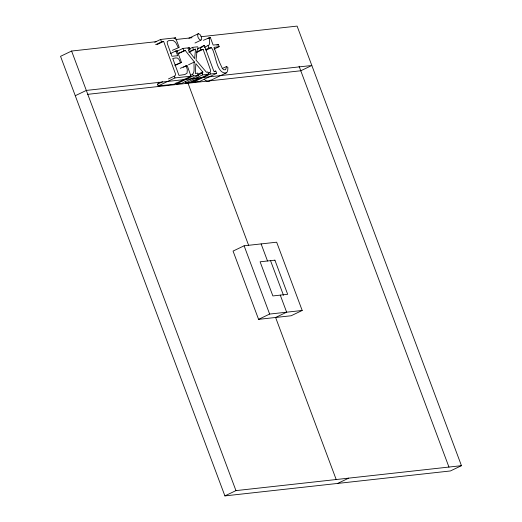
<?xml version="1.0" encoding="UTF-8"?>
<svg xmlns="http://www.w3.org/2000/svg" width="522" height="522" viewBox="0 0 522 522"><rect width="100%" height="100%" fill="white"/><g stroke="black" fill="none" stroke-linecap="round" stroke-linejoin="round"><path stroke-width="0.78" d="M158.714 82.182L158.296 83.82L157.461 84.166L158.14 85.98L174.126 84.218L190.967 76.16L187.144 65.42L180.234 68.343M177.937 53.479L185.212 50.412L194.38 61.987C192.99 66.04 196.337 73.87 190.478 75.305M222.228 68.539L226.62 66.438L225.595 69.759L223.599 69.72L222.352 68.402L219.651 62.627L213.994 47.339L219.162 46.654L218.359 44.514L213.152 45.088L210.275 37.388L203.365 40.311M189.068 51.711L193.46 49.61L195.515 49.153L194.654 58.581L188.905 50.973L188.886 49.89L189.949 49.368L189.336 47.724L182.954 48.429L177.095 51.228M204.219 79.168C205.511 81.067 208.683 82.411 210.262 80.107M209.381 80.975L226.222 72.923L227.109 72.049L227.703 70.34L227.912 67.553L226.62 66.438M204.383 47.404L209.185 44.885L209.668 43.013L209.224 37.506M198.464 33.662L197.936 33.976C197.107 36.246 198.504 39.528 200.879 40.207L201.707 39.143L201.368 36.775L200.011 34.517L198.464 33.662L188.944 38.21M176.038 82.861L176.449 83.957L181.649 83.383L198.497 75.331L197.649 73.073L195.326 73.504L195.841 63.658L202.745 71.938L202.777 72.839L202.027 73.224L202.647 74.874L208.624 74.209L207.782 71.958L206.451 72.277L196.024 60.089L197.094 50.353L198.314 48.448L197.694 46.797L192.618 47.358L188.957 49.107M156.463 41.649L71.599 51.039L60.545 56.324L224.897 495.9L450.401 470.961L461.455 465.676L297.103 26.1L200.918 36.736M154.74 42.249L160.593 39.45L175.496 37.806L179.248 47.404L172.364 50.321M155.641 44.67L161.5 41.871L163.647 41.401L175.555 74.131L175.144 75.768L168.449 78.92M157.057 44.553L163.647 41.401M174.028 38.504L175.496 37.806M75.272 95.709L86.326 90.423L311.83 65.491L300.776 70.77L87.35 94.371M170.655 53.446L175.783 50.993L177.147 50.843L181.46 62.386L174.87 65.537M175.679 51.541L177.147 50.843M195.019 43.006L200.879 40.207M208.082 38.439L210.275 37.388M187.868 48.422L189.336 47.724M178.622 53.564L185.212 50.412M188.488 50.073L189.949 49.368M188.925 52.304L195.515 49.153M197.225 48.898L202.608 46.823L203.436 45.59L204.337 45.492L213.916 71.449L215.801 71.07L216.65 73.321L199.802 81.373L193.486 82.078L193.075 80.975M200.676 47.241L204.337 45.492M196.624 51.906L201.016 49.805L203.13 49.342L210.666 70.509L210.405 72.095L208.245 73.073M196.54 52.494L203.13 49.342M205.263 49.766L208.924 48.017L211.293 47.698C215.827 51.763 215.893 74.294 226.222 72.923M206.164 50.151L211.293 47.698M175.314 64.95L181.46 62.386M216.891 45.212L218.359 44.514M214.033 49.107L219.162 46.654M183.483 67.175L186.413 65.772M188.52 64.793L194.38 61.987M157.461 84.166L162.59 81.719M158.14 85.98L174.981 77.928L190.967 76.16M176.449 83.957L193.29 75.905L198.497 75.331M197.616 74.392L202.745 71.938M196.905 75.67L202.777 72.839M185.186 81.275L185.799 82.926L202.647 74.874M199.078 77.954L188.024 83.239L248.648 245.392M208.624 74.209L191.783 82.261L185.799 82.926M214.34 71.768L215.801 71.07M193.486 82.078L210.327 74.02L216.65 73.321M244.107 245.797L233.06 251.082L258.586 319.353L291.139 315.758L302.192 310.473L276.66 242.195L244.107 245.797L269.639 314.068L302.192 310.473M258.586 319.353L269.639 314.068M224.897 495.9L235.951 490.615L461.455 465.676M337.649 483.431L348.703 478.145M175.862 39.509L192.031 37.721M178.224 47.522L175.673 42.432L173.05 40.422L168.541 40.69L167.223 41.636L167.321 43.633L171.921 56.285L177.767 55.697L175.783 50.993M180.442 62.503L179.013 59.456L177.61 58.118L175.888 57.909L172.743 58.484L178.961 75.37L184.814 74.555L187.085 73.152L187.294 69.556L186.093 65.537M299.08 66.229L448.979 467.144M208.043 45.655L208.924 48.017M209.713 72.375L210.327 74.02M200.154 47.495L201.016 49.805M192.618 47.358L193.46 49.61M270.435 260.38L283.479 295.276M261.124 243.918L267.505 260.987M280.268 295.119L286.65 312.189L275.603 317.474L336.227 479.627M192.677 74.254L193.29 75.905M182.954 48.429L183.796 50.68M160.593 39.45L161.5 41.871M174.302 76.114L174.981 77.928M71.599 51.039L235.951 490.615M274.905 260.165L260.106 261.803L272.875 295.941L287.668 294.304L274.905 260.165"/></g></svg>
